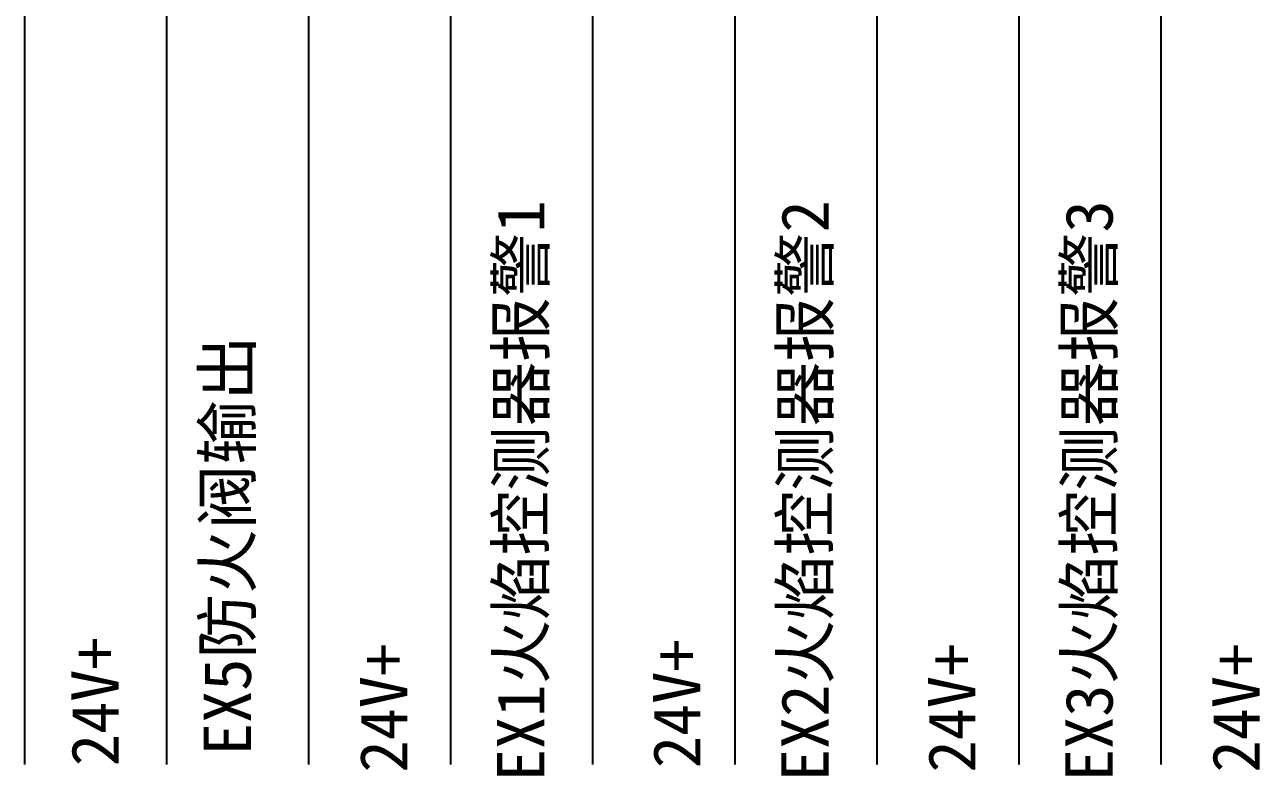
# Model space of a CAD drawing. Extents: x -1351 to 773, y -193 to 951.
# Drawn here: x 10.6 to 113.4, y -189.9 to -126.4 of the extents above; entities that cross this region are included whole.
import ezdxf

# ---------------------------------------------------------------- set-up
doc = ezdxf.new("R2010")
doc.units = 0
doc.header["$LTSCALE"] = 10
doc.header["$MEASUREMENT"] = 0
doc.layers.add('器件名称', color=7, linetype='CONTINUOUS')
doc.layers.add('线号', color=50, linetype='CONTINUOUS')

msp = doc.modelspace()

# ---------------------------------------------------------------- linework, layer by layer
at = {"layer": '器件名称', "color": 7, "linetype": 'Continuous'}
for p, q in [((10.61, -68.98), (10.61, -188.98)), ((22.61, -68.98), (22.61, -188.98)), ((34.61, -68.98), (34.61, -188.98)), ((46.61, -68.98), (46.61, -188.98)), ((58.61, -68.98), (58.61, -188.98)), ((70.61, -68.98), (70.61, -188.98)), ((82.61, -68.98), (82.61, -188.98)), ((94.61, -68.98), (94.61, -188.98)), ((106.61, -68.98), (106.61, -188.98))]:
    msp.add_line(p, q, dxfattribs=at)

# ---------------------------------------------------------------- texts
at = {"layer": '线号', "linetype": 'Continuous', "char_height": 4, "attachment_point": 1, "rotation": 90}
for s, insert, width in [('{\\fSimSun|b0|i0|c134|p2;EX1火焰控测器报警1}', (50.54, -190.39), 60.0211), ('{\\fSimSun|b0|i0|c134|p2;EX2火焰控测器报警2}', (74.54, -190.39), 60.0211), ('{\\fSimSun|b0|i0|c134|p2;EX3火焰控测器报警3}', (98.54, -190.39), 60.0211), ('EX5{\\fSimSun|b0|i0|c134|p2;防火阀输出}', (25.75, -188.19), 49.119), ('24V+', (14.57, -189.12), 66.2157), ('24V+', (63.71, -189.29), 66.2157), ('24V+', (38.95, -189.66), 66.2157), ('24V+', (86.95, -189.66), 66.2157), ('24V+', (110.95, -189.66), 66.2157)]:
    msp.add_mtext(s, dxfattribs=dict(at, insert=insert, width=width))

doc.saveas('drawing.dxf')
